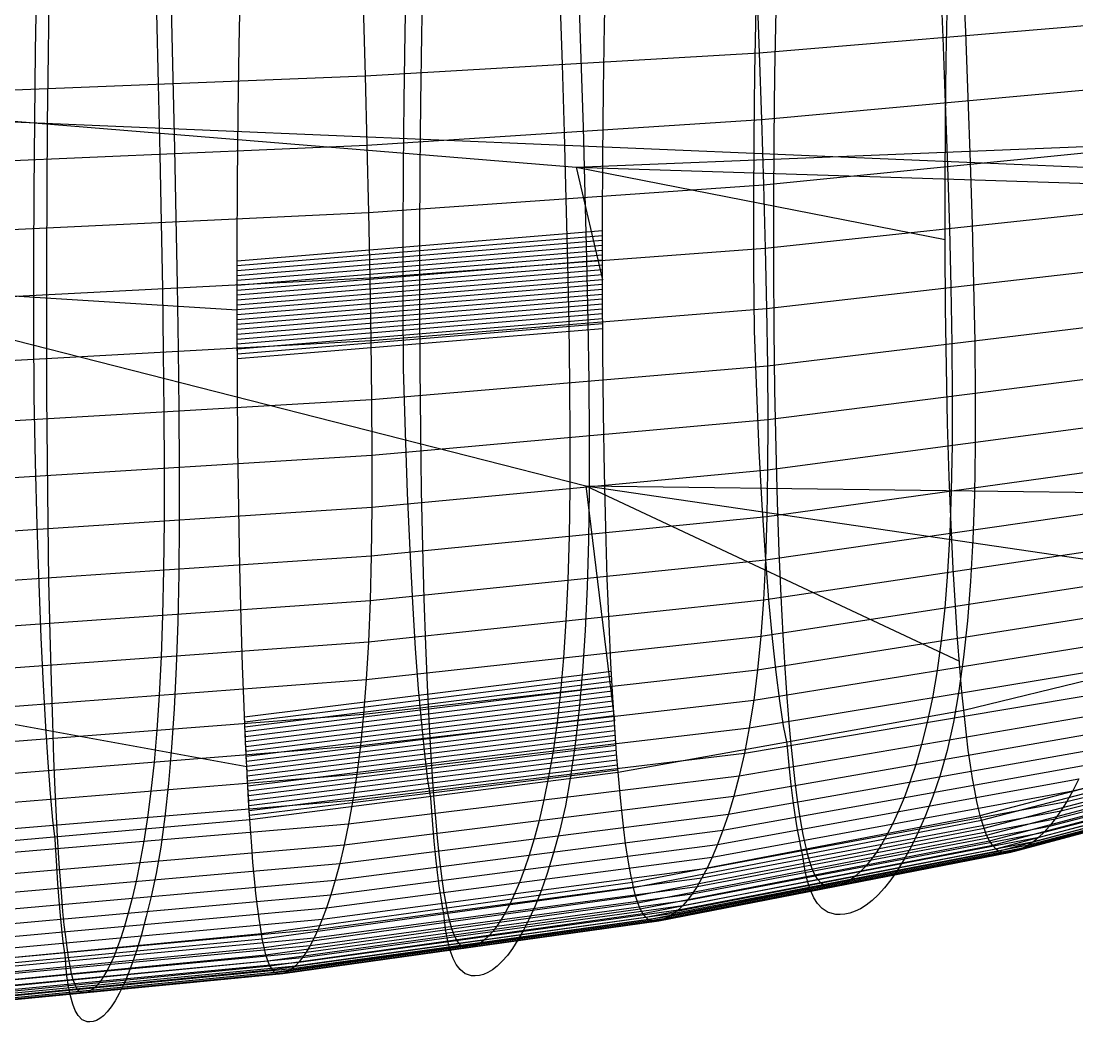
# Model space of a CAD drawing. Extents: x -449 to 449, y -4 to 308.
# Drawn here: x 146.2 to 275.8, y 3.5 to 126.2 of the extents above; entities that cross this region are included whole.
import ezdxf

# ---------------------------------------------------------------- set-up
doc = ezdxf.new("R2010")
doc.units = 0

msp = doc.modelspace()

# ---------------------------------------------------------------- linework, layer by layer
at = {"layer": 'default', "color": 3, "linetype": 'CONTINUOUS'}
for p, q in [((217.817, 125.829, 56.488), (217.999, 133.932, 56.019)), ((172.974, 123.199, 41.614), (173.126, 131.581, 41.104)), ((259.742, 121.641, 74.538), (259.896, 129.377, 74.221)), ((217.678, 117.736, 56.845), (217.817, 125.829, 56.488)), ((172.858, 114.827, 42.005), (172.974, 123.199, 41.614)), ((259.643, 113.903, 74.741), (259.742, 121.641, 74.538)), ((217.588, 109.642, 57.078), (217.678, 117.736, 56.845)), ((172.781, 106.453, 42.264), (172.858, 114.827, 42.005)), ((259.596, 106.183, 74.838), (259.643, 113.903, 74.741)), ((217.542, 101.566, 57.196), (217.588, 109.642, 57.078)), ((172.74, 98.099, 42.401), (172.781, 106.453, 42.264)), ((259.6, 98.542, 74.829), (259.596, 106.183, 74.838)), ((217.54, 93.572, 57.2), (217.542, 101.566, 57.196)), ((259.652, 91.054, 74.722), (259.6, 98.542, 74.829)), ((172.736, 89.828, 42.416), (172.74, 98.099, 42.401)), ((217.581, 85.738, 57.096), (217.54, 93.572, 57.2)), ((259.754, 83.802, 74.513), (259.652, 91.054, 74.722)), ((172.766, 81.724, 42.316), (172.736, 89.828, 42.416)), ((217.664, 78.151, 56.881), (217.581, 85.738, 57.096)), ((259.902, 76.873, 74.209), (259.754, 83.802, 74.513)), ((172.83, 73.875, 42.098), (172.766, 81.724, 42.316)), ((217.788, 70.901, 56.563), (217.664, 78.151, 56.881)), ((260.096, 70.364, 73.811), (259.902, 76.873, 74.209)), ((172.928, 66.374, 41.769), (172.83, 73.875, 42.098)), ((217.951, 64.091, 56.142), (217.788, 70.901, 56.563)), ((260.328, 64.423, 73.336), (260.096, 70.364, 73.811)), ((173.058, 59.328, 41.331), (172.928, 66.374, 41.769)), ((218.147, 57.875, 55.637), (217.951, 64.091, 56.142)), ((260.588, 59.128, 72.802), (260.328, 64.423, 73.336)), ((173.216, 52.896, 40.802), (173.058, 59.328, 41.331)), ((260.858, 54.493, 72.248), (260.588, 59.128, 72.802)), ((218.368, 52.335, 55.067), (218.147, 57.875, 55.637)), ((261.129, 50.466, 71.691), (260.858, 54.493, 72.248)), ((173.394, 47.164, 40.203), (173.216, 52.896, 40.802)), ((218.598, 47.485, 54.473), (218.368, 52.335, 55.067)), ((261.397, 46.975, 71.14), (261.129, 50.466, 71.691)), ((173.579, 42.146, 39.578), (173.394, 47.164, 40.203)), ((218.83, 43.271, 53.875), (218.598, 47.485, 54.473)), ((261.661, 43.929, 70.6), (261.397, 46.975, 71.14)), ((219.059, 39.617, 53.284), (218.83, 43.271, 53.875)), ((261.874, 41.731, 70.163), (261.661, 43.929, 70.6)), ((173.767, 37.786, 38.948), (173.579, 42.146, 39.578)), ((219.285, 36.43, 52.703), (219.059, 39.617, 53.284)), ((173.952, 34.005, 38.325), (173.767, 37.786, 38.948)), ((219.468, 34.129, 52.232), (219.285, 36.43, 52.703)), ((174.135, 30.706, 37.711), (173.952, 34.005, 38.325)), ((174.283, 28.325, 37.213), (174.135, 30.706, 37.711))]:
    msp.add_line(p, q, dxfattribs=at)
at = {"layer": 'default', "color": 4, "linetype": 'CONTINUOUS'}
for p, q in [((193.345, 124.872, 55.183), (193.51, 133.207, 54.69)), ((261.742, 133.119, 12.868), (262.075, 124.928, 12.1)), ((147.992, 122.64, 42.234), (148.123, 131.22, 41.704)), ((214.633, 130.152, -7.258), (214.908, 121.631, -8.07)), ((164.627, 127.991, -23.489), (164.84, 119.218, -24.335)), ((236.263, 119.926, 71.409), (236.407, 127.938, 71.069)), ((193.22, 116.539, 55.561), (193.345, 124.872, 55.183)), ((262.075, 124.928, 12.1), (262.388, 116.862, 11.396)), ((147.893, 114.062, 42.642), (147.992, 122.64, 42.234)), ((214.908, 121.631, -8.07), (215.169, 113.24, -8.814)), ((164.84, 119.218, -24.335), (165.043, 110.578, -25.11)), ((236.165, 111.912, 71.628), (236.263, 119.926, 71.409)), ((262.388, 116.862, 11.396), (262.666, 108.966, 10.771)), ((193.133, 108.202, 55.808), (193.22, 116.539, 55.561)), ((147.821, 105.481, 42.913), (147.893, 114.062, 42.642)), ((215.169, 113.24, -8.814), (215.4, 105.026, -9.473)), ((236.118, 103.92, 71.736), (236.165, 111.912, 71.628)), ((165.043, 110.578, -25.11), (165.224, 102.122, -25.796)), ((262.666, 108.966, 10.771), (262.903, 101.303, 10.244)), ((193.089, 99.889, 55.936), (193.133, 108.202, 55.808)), ((147.784, 96.924, 43.057), (147.821, 105.481, 42.913)), ((215.4, 105.026, -9.473), (215.596, 97.055, -10.028)), ((236.118, 96.009, 71.732), (236.118, 103.92, 71.736)), ((165.224, 102.122, -25.796), (165.377, 93.916, -26.372)), ((262.903, 101.303, 10.244), (263.087, 93.951, 9.832)), ((193.085, 91.66, 55.944), (193.089, 99.889, 55.936)), ((147.778, 88.453, 43.076), (147.784, 96.924, 43.057)), ((215.596, 97.055, -10.028), (215.749, 89.408, -10.459)), ((236.205, 88.256, 71.539), (236.118, 96.009, 71.732)), ((165.377, 93.916, -26.372), (165.495, 86.043, -26.818)), ((263.087, 93.951, 9.832), (263.224, 86.95, 9.549)), ((193.154, 83.595, 55.748), (193.085, 91.66, 55.944)), ((215.749, 89.408, -10.459), (215.864, 82.126, -10.754)), ((147.825, 80.149, 42.898), (147.778, 88.453, 43.076)), ((236.473, 80.753, 70.917), (236.205, 88.256, 71.539)), ((263.224, 86.95, 9.549), (263.292, 80.319, 9.42)), ((165.495, 86.043, -26.818), (165.586, 78.548, -27.12)), ((193.375, 75.79, 55.091), (193.154, 83.595, 55.748)), ((215.864, 82.126, -10.754), (215.92, 75.229, -10.883)), ((236.791, 73.589, 70.186), (236.473, 80.753, 70.917)), ((263.292, 80.319, 9.42), (263.285, 74.058, 9.467)), ((147.995, 72.113, 42.218), (147.825, 80.149, 42.898)), ((165.586, 78.548, -27.12), (165.631, 71.449, -27.25)), ((193.639, 68.336, 54.317), (193.375, 75.79, 55.091)), ((215.92, 75.229, -10.883), (215.914, 68.719, -10.824)), ((263.285, 74.058, 9.467), (263.186, 68.171, 9.71)), ((237.154, 66.861, 69.348), (236.791, 73.589, 70.186)), ((148.198, 64.439, 41.412), (147.995, 72.113, 42.218)), ((165.631, 71.449, -27.25), (165.628, 64.749, -27.181)), ((215.914, 68.719, -10.824), (215.828, 62.599, -10.555)), ((193.94, 61.337, 53.428), (193.639, 68.336, 54.317)), ((263.186, 68.171, 9.71), (263, 62.656, 10.159)), ((237.556, 60.726, 68.417), (237.154, 66.861, 69.348)), ((148.431, 57.232, 40.486), (148.198, 64.439, 41.412)), ((165.628, 64.749, -27.181), (165.561, 58.451, -26.89)), ((215.828, 62.599, -10.555), (215.672, 56.866, -10.065)), ((263, 62.656, 10.159), (262.713, 57.499, 10.826)), ((194.274, 54.953, 52.437), (193.94, 61.337, 53.428)), ((237.984, 55.274, 67.413), (237.556, 60.726, 68.417)), ((165.561, 58.451, -26.89), (165.44, 52.553, -26.367)), ((148.689, 50.659, 39.452), (148.431, 57.232, 40.486)), ((262.713, 57.499, 10.826), (262.334, 52.7, 11.708)), ((215.672, 56.866, -10.065), (215.428, 51.507, -9.341)), ((194.63, 49.28, 51.368), (194.274, 54.953, 52.437)), ((238.424, 50.521, 66.393), (237.984, 55.274, 67.413)), ((165.44, 52.553, -26.367), (165.248, 47.041, -25.599)), ((262.334, 52.7, 11.708), (261.857, 48.231, 12.812)), ((148.962, 44.818, 38.335), (148.689, 50.659, 39.452)), ((215.428, 51.507, -9.341), (215.107, 46.521, -8.387)), ((238.871, 46.412, 65.358), (238.424, 50.521, 66.393)), ((194.996, 44.334, 50.28), (194.63, 49.28, 51.368)), ((261.857, 48.231, 12.812), (261.279, 44.085, 14.137)), ((165.248, 47.041, -25.599), (164.997, 41.914, -24.587)), ((215.107, 46.521, -8.387), (214.705, 41.879, -7.196)), ((239.317, 42.871, 64.326), (238.871, 46.412, 65.358)), ((149.245, 39.725, 37.197), (148.962, 44.818, 38.335)), ((195.368, 40.058, 49.176), (194.996, 44.334, 50.28)), ((261.279, 44.085, 14.137), (260.606, 40.263, 15.669)), ((239.781, 39.819, 63.253), (239.317, 42.871, 64.326)), ((164.997, 41.914, -24.587), (164.681, 37.141, -23.327)), ((214.705, 41.879, -7.196), (214.217, 37.574, -5.768)), ((260.606, 40.263, 15.669), (259.853, 36.787, 17.369)), ((149.534, 35.321, 36.041), (149.245, 39.725, 37.197)), ((195.741, 36.373, 48.075), (195.368, 40.058, 49.176)), ((240.195, 37.647, 62.3), (239.781, 39.819, 63.253)), ((214.217, 37.574, -5.768), (213.648, 33.606, -4.117)), ((240.487, 34.529, 61.633), (240.195, 37.647, 62.3)), ((164.681, 37.141, -23.327), (164.298, 32.717, -21.817)), ((196.129, 33.196, 46.929), (195.741, 36.373, 48.075)), ((259.853, 36.787, 17.369), (258.991, 33.765, 19.317)), ((149.823, 31.525, 34.888), (149.534, 35.321, 36.041)), ((240.703, 32.56, 61.134), (240.487, 34.529, 61.633)), ((258.991, 33.765, 19.317), (258.089, 31.126, 21.359)), ((164.298, 32.717, -21.817), (163.851, 28.64, -20.073)), ((196.475, 30.934, 45.911), (196.129, 33.196, 46.929)), ((213.648, 33.606, -4.117), (213.011, 29.999, -2.287)), ((240.945, 30.624, 60.582), (240.703, 32.56, 61.134)), ((150.123, 28.252, 33.687), (149.823, 31.525, 34.888)), ((258.089, 31.126, 21.359), (257.196, 28.796, 23.391)), ((196.723, 27.693, 45.187), (196.475, 30.934, 45.911)), ((213.011, 29.999, -2.287), (212.282, 26.862, -0.194)), ((241.193, 28.884, 60.013), (240.945, 30.624, 60.582)), ((163.851, 28.64, -20.073), (163.347, 24.933, -18.141)), ((241.449, 27.307, 59.425), (241.193, 28.884, 60.013)), ((257.196, 28.796, 23.391), (256.306, 26.748, 25.413)), ((150.392, 25.922, 32.621), (150.123, 28.252, 33.687)), ((196.904, 25.644, 44.653), (196.723, 27.693, 45.187)), ((241.714, 25.877, 58.815), (241.449, 27.307, 59.425)), ((150.587, 22.586, 31.854), (150.392, 25.922, 32.621)), ((212.282, 26.862, -0.194), (211.52, 24.124, 2)), ((256.306, 26.748, 25.413), (255.428, 24.973, 27.415)), ((163.347, 24.933, -18.141), (162.774, 21.709, -15.933)), ((197.106, 23.63, 44.063), (196.904, 25.644, 44.653)), ((241.984, 24.586, 58.191), (241.714, 25.877, 58.815)), ((255.428, 24.973, 27.415), (254.571, 23.435, 29.367)), ((197.314, 21.82, 43.454), (197.106, 23.63, 44.063)), ((211.52, 24.124, 2), (210.767, 21.706, 4.183)), ((242.111, 24.04, 57.894), (241.984, 24.586, 58.191)), ((242.202, 23.251, 57.696), (242.111, 24.04, 57.894)), ((254.571, 23.435, 29.367), (253.746, 22.086, 31.256)), ((150.728, 20.476, 31.293), (150.587, 22.586, 31.854)), ((242.409, 21.967, 57.236), (242.202, 23.251, 57.696)), ((253.746, 22.086, 31.256), (252.936, 20.935, 33.107)), ((162.774, 21.709, -15.933), (162.174, 18.895, -13.621)), ((197.529, 20.179, 42.825), (197.314, 21.82, 43.454)), ((210.767, 21.706, 4.183), (210.017, 19.581, 6.355)), ((242.694, 20.76, 56.596), (242.409, 21.967, 57.236)), ((243.056, 19.668, 55.769), (242.694, 20.76, 56.596)), ((252.936, 20.935, 33.107), (252.156, 19.936, 34.893)), ((150.887, 18.403, 30.673), (150.728, 20.476, 31.293)), ((197.752, 18.692, 42.171), (197.529, 20.179, 42.825)), ((210.017, 19.581, 6.355), (209.278, 17.739, 8.504)), ((243.491, 18.725, 54.779), (243.056, 19.668, 55.769)), ((252.156, 19.936, 34.893), (251.39, 19.1, 36.646)), ((151.049, 16.539, 30.032), (150.887, 18.403, 30.673)), ((162.174, 18.895, -13.621), (161.582, 16.41, -11.321)), ((197.977, 17.348, 41.503), (197.752, 18.692, 42.171)), ((243.938, 17.997, 53.721), (243.491, 18.725, 54.779)), ((250.645, 18.403, 38.354), (249.924, 17.824, 40.004)), ((251.39, 19.1, 36.646), (250.645, 18.403, 38.354)), ((198.083, 16.78, 41.185), (197.977, 17.348, 41.503)), ((209.278, 17.739, 8.504), (208.555, 16.144, 10.599)), ((244.49, 17.417, 52.533), (243.938, 17.997, 53.721)), ((245.247, 16.917, 50.697), (244.49, 17.417, 52.533)), ((245.45, 16.872, 50.236), (245.247, 16.917, 50.697)), ((246.169, 16.685, 48.63), (245.45, 16.872, 50.236)), ((247.91, 16.851, 44.611), (247.304, 16.713, 46.005)), ((248.554, 17.06, 43.144), (247.91, 16.851, 44.611)), ((249.225, 17.383, 41.605), (248.554, 17.06, 43.144)), ((249.924, 17.824, 40.004), (249.225, 17.383, 41.605)), ((151.217, 14.85, 29.371), (151.049, 16.539, 30.032)), ((161.582, 16.41, -11.321), (160.993, 14.226, -9.032)), ((198.168, 15.976, 40.951), (198.083, 16.78, 41.185)), ((198.343, 14.641, 40.46), (198.168, 15.976, 40.951)), ((208.555, 16.144, 10.599), (207.862, 14.744, 12.627)), ((246.702, 16.683, 47.366), (246.169, 16.685, 48.63)), ((247.304, 16.713, 46.005), (246.702, 16.683, 47.366)), ((151.391, 13.318, 28.684), (151.217, 14.85, 29.371)), ((198.581, 13.387, 39.778), (198.343, 14.641, 40.46)), ((207.862, 14.744, 12.627), (207.179, 13.551, 14.613)), ((151.566, 11.935, 27.981), (151.391, 13.318, 28.684)), ((160.993, 14.226, -9.032), (160.413, 12.333, -6.768)), ((198.884, 12.254, 38.896), (198.581, 13.387, 39.778)), ((207.179, 13.551, 14.613), (206.524, 12.516, 16.529)), ((151.648, 11.351, 27.646), (151.566, 11.935, 27.981)), ((160.413, 12.333, -6.768), (159.846, 10.693, -4.56)), ((199.249, 11.275, 37.839), (198.884, 12.254, 38.896)), ((206.524, 12.516, 16.529), (205.879, 11.649, 18.41)), ((151.709, 10.504, 27.429), (151.648, 11.351, 27.646)), ((151.848, 9.131, 26.908), (151.709, 10.504, 27.429)), ((159.846, 10.693, -4.56), (159.303, 9.254, -2.424)), ((199.62, 10.518, 36.708), (199.249, 11.275, 37.839)), ((200.09, 9.916, 35.438), (199.62, 10.518, 36.708)), ((205.253, 10.926, 20.241), (204.647, 10.327, 22.012)), ((205.879, 11.649, 18.41), (205.253, 10.926, 20.241)), ((152.038, 7.842, 26.184), (151.848, 9.131, 26.908)), ((159.303, 9.254, -2.424), (158.768, 8.027, -0.332)), ((200.715, 9.395, 33.474), (200.09, 9.916, 35.438)), ((200.886, 9.348, 32.984), (200.715, 9.395, 33.474)), ((201.494, 9.152, 31.26), (200.886, 9.348, 32.984)), ((201.937, 9.15, 29.908), (201.494, 9.152, 31.26)), ((202.445, 9.18, 28.447), (201.937, 9.15, 29.908)), ((202.953, 9.321, 26.953), (202.445, 9.18, 28.447)), ((203.495, 9.537, 25.379), (202.953, 9.321, 26.953)), ((204.059, 9.871, 23.729), (203.495, 9.537, 25.379)), ((204.647, 10.327, 22.012), (204.059, 9.871, 23.729)), ((152.276, 6.678, 25.25), (152.038, 7.842, 26.184)), ((158.768, 8.027, -0.332), (158.255, 6.963, 1.687)), ((152.563, 5.673, 24.134), (152.276, 6.678, 25.25)), ((158.255, 6.963, 1.687), (157.75, 6.072, 3.668)), ((152.85, 4.897, 22.943), (152.563, 5.673, 24.134)), ((157.26, 5.328, 5.597), (156.783, 4.727, 7.468)), ((157.75, 6.072, 3.668), (157.26, 5.328, 5.597)), ((153.227, 4.279, 21.602), (152.85, 4.897, 22.943)), ((153.705, 3.746, 19.535), (153.227, 4.279, 21.602)), ((155.884, 3.899, 11.008), (155.458, 3.675, 12.666)), ((156.325, 4.243, 9.27), (155.884, 3.899, 11.008)), ((156.783, 4.727, 7.468), (156.325, 4.243, 9.27)), ((153.839, 3.698, 19.02), (153.705, 3.746, 19.535)), ((154.319, 3.499, 17.202), (153.839, 3.698, 19.02)), ((154.661, 3.497, 15.779), (154.319, 3.499, 17.202)), ((155.061, 3.543, 14.241), (154.661, 3.497, 15.779)), ((155.458, 3.675, 12.666), (155.061, 3.543, 14.241))]:
    msp.add_line(p, q, dxfattribs=at)
at = {"layer": 'default', "color": 7, "linetype": 'CONTINUOUS'}
for p, q in [((195.395, 124.514, 49.051), (195.562, 132.757, 48.562)), ((258.978, 132.395, 19.161), (259.309, 124.251, 18.402)), ((149.573, 122.267, 35.826), (149.706, 130.753, 35.299)), ((212.325, 129.417, -0.562), (212.599, 120.945, -1.365)), ((162.832, 127.251, -16.497), (163.044, 118.527, -17.333)), ((238.71, 119.688, 65.691), (238.856, 127.603, 65.355)), ((195.268, 116.281, 49.425), (195.395, 124.514, 49.051)), ((259.309, 124.251, 18.402), (259.614, 116.237, 17.704)), ((149.471, 113.792, 36.229), (149.573, 122.267, 35.826)), ((212.599, 120.945, -1.365), (212.851, 112.607, -2.102)), ((238.615, 111.772, 65.91), (238.71, 119.688, 65.691)), ((163.044, 118.527, -17.333), (163.239, 109.942, -18.101)), ((195.184, 108.047, 49.671), (195.268, 116.281, 49.425)), ((259.614, 116.237, 17.704), (259.883, 108.409, 17.085)), ((149.403, 105.315, 36.499), (149.471, 113.792, 36.229)), ((212.851, 112.607, -2.102), (213.074, 104.463, -2.755)), ((238.569, 103.875, 66.017), (238.615, 111.772, 65.91)), ((163.239, 109.942, -18.101), (163.411, 101.557, -18.779)), ((195.141, 99.832, 49.798), (195.184, 108.047, 49.671)), ((259.883, 108.409, 17.085), (260.111, 100.832, 16.564)), ((149.366, 96.858, 36.643), (149.403, 105.315, 36.499)), ((213.074, 104.463, -2.755), (213.261, 96.58, -3.303)), ((238.57, 96.057, 66.015), (238.569, 103.875, 66.017)), ((163.411, 101.557, -18.779), (163.555, 93.441, -19.348)), ((195.138, 91.7, 49.808), (195.141, 99.832, 49.798)), ((260.111, 100.832, 16.564), (260.288, 93.584, 16.158)), ((149.362, 88.485, 36.662), (149.366, 96.858, 36.643)), ((213.261, 96.58, -3.303), (213.407, 89.04, -3.728)), ((238.616, 88.396, 65.909), (238.57, 96.057, 66.015)), ((163.555, 93.441, -19.348), (163.667, 85.677, -19.787)), ((260.288, 93.584, 16.158), (260.411, 86.717, 15.877)), ((195.173, 83.731, 49.706), (195.138, 91.7, 49.808)), ((149.387, 80.281, 36.565), (149.362, 88.485, 36.662)), ((213.407, 89.04, -3.728), (213.506, 81.897, -4.019)), ((238.709, 80.977, 65.697), (238.616, 88.396, 65.909)), ((163.667, 85.677, -19.787), (163.743, 78.323, -20.086)), ((260.411, 86.717, 15.877), (260.467, 80.265, 15.748)), ((195.247, 76.013, 49.49), (195.173, 83.731, 49.706)), ((213.506, 81.897, -4.019), (213.55, 75.185, -4.148)), ((238.845, 73.887, 65.386), (238.709, 80.977, 65.697)), ((149.442, 72.335, 36.346), (149.387, 80.281, 36.565)), ((260.467, 80.265, 15.748), (260.45, 74.232, 15.788)), ((163.743, 78.323, -20.086), (163.775, 71.412, -20.214)), ((195.358, 68.638, 49.166), (195.247, 76.013, 49.49)), ((213.55, 75.185, -4.148), (213.533, 68.909, -4.096)), ((239.023, 67.228, 64.977), (238.845, 73.887, 65.386)), ((260.45, 74.232, 15.788), (260.351, 68.622, 16.016)), ((149.527, 64.742, 36.013), (149.442, 72.335, 36.346)), ((163.775, 71.412, -20.214), (163.76, 64.952, -20.152)), ((213.533, 68.909, -4.096), (213.446, 63.074, -3.842)), ((195.505, 61.71, 48.737), (195.358, 68.638, 49.166)), ((260.351, 68.622, 16.016), (260.169, 63.433, 16.433)), ((239.237, 61.149, 64.486), (239.023, 67.228, 64.977)), ((163.76, 64.952, -20.152), (163.69, 58.945, -19.877)), ((149.639, 57.608, 35.569), (149.527, 64.742, 36.013)), ((213.446, 63.074, -3.842), (213.291, 57.677, -3.387)), ((260.169, 63.433, 16.433), (259.902, 58.65, 17.048)), ((195.681, 55.386, 48.219), (195.505, 61.71, 48.737)), ((239.478, 55.732, 63.934), (239.237, 61.149, 64.486)), ((163.69, 58.945, -19.877), (163.567, 53.389, -19.39)), ((259.902, 58.65, 17.048), (259.553, 54.265, 17.85)), ((149.776, 51.097, 35.031), (149.639, 57.608, 35.569)), ((213.291, 57.677, -3.387), (213.063, 52.703, -2.719)), ((239.728, 50.989, 63.361), (239.478, 55.732, 63.934)), ((195.881, 49.75, 47.635), (195.681, 55.386, 48.219)), ((163.567, 53.389, -19.39), (163.387, 48.269, -18.68)), ((259.553, 54.265, 17.85), (259.123, 50.254, 18.835)), ((213.063, 52.703, -2.719), (212.768, 48.144, -1.852)), ((149.93, 45.294, 34.421), (149.776, 51.097, 35.031)), ((239.98, 46.869, 62.783), (239.728, 50.989, 63.361)), ((196.089, 44.816, 47.026), (195.881, 49.75, 47.635)), ((259.123, 50.254, 18.835), (258.616, 46.596, 20.001)), ((163.387, 48.269, -18.68), (163.154, 43.576, -17.76)), ((212.768, 48.144, -1.852), (212.404, 43.973, -0.787)), ((240.228, 43.296, 62.212), (239.98, 46.869, 62.783)), ((258.616, 46.596, 20.001), (258.035, 43.263, 21.334)), ((150.092, 40.213, 33.785), (149.93, 45.294, 34.421)), ((196.298, 40.529, 46.412), (196.089, 44.816, 47.026)), ((163.154, 43.576, -17.76), (162.868, 39.283, -16.632)), ((212.404, 43.973, -0.787), (211.976, 40.169, 0.47)), ((240.473, 40.179, 61.651), (240.228, 43.296, 62.212)), ((258.035, 43.263, 21.334), (257.393, 40.243, 22.809)), ((150.255, 35.799, 33.143), (150.092, 40.213, 33.785)), ((196.506, 36.811, 45.805), (196.298, 40.529, 46.412)), ((211.976, 40.169, 0.47), (211.485, 36.705, 1.907)), ((240.671, 37.93, 61.198), (240.473, 40.179, 61.651)), ((257.393, 40.243, 22.809), (256.709, 37.524, 24.38)), ((162.868, 39.283, -16.632), (162.532, 35.369, -15.303)), ((240.975, 34.85, 60.5), (240.671, 37.93, 61.198)), ((196.71, 33.568, 45.207), (196.506, 36.811, 45.805)), ((211.485, 36.705, 1.907), (210.943, 33.566, 3.495)), ((256.709, 37.524, 24.38), (255.998, 35.085, 26.011)), ((150.416, 31.971, 32.507), (150.255, 35.799, 33.143)), ((162.532, 35.369, -15.303), (162.146, 31.804, -13.783)), ((255.998, 35.085, 26.011), (255.279, 32.913, 27.662)), ((241.191, 32.927, 60.004), (240.975, 34.85, 60.5)), ((196.875, 31.227, 44.723), (196.71, 33.568, 45.207)), ((210.943, 33.566, 3.495), (210.366, 30.741, 5.186)), ((241.43, 31.039, 59.456), (241.191, 32.927, 60.004)), ((255.279, 32.913, 27.662), (254.557, 30.981, 29.321)), ((150.575, 28.631, 31.88), (150.416, 31.971, 32.507)), ((162.146, 31.804, -13.783), (161.721, 28.575, -12.104)), ((197.129, 28.022, 43.979), (196.875, 31.227, 44.723)), ((210.366, 30.741, 5.186), (209.768, 28.206, 6.941)), ((241.674, 29.353, 58.896), (241.43, 31.039, 59.456)), ((254.557, 30.981, 29.321), (253.841, 29.27, 30.964)), ((150.703, 26.221, 31.373), (150.575, 28.631, 31.88)), ((161.721, 28.575, -12.104), (161.268, 25.668, -10.318)), ((241.923, 27.836, 58.323), (241.674, 29.353, 58.896)), ((253.841, 29.27, 30.964), (253.136, 27.761, 32.583)), ((197.31, 26.022, 43.449), (197.129, 28.022, 43.979)), ((209.768, 28.206, 6.941), (209.162, 25.95, 8.718)), ((242.181, 26.468, 57.732), (241.923, 27.836, 58.323)), ((253.136, 27.761, 32.583), (252.448, 26.431, 34.162)), ((150.901, 22.921, 30.592), (150.703, 26.221, 31.373)), ((197.51, 24.056, 42.863), (197.31, 26.022, 43.449)), ((209.162, 25.95, 8.718), (208.553, 23.943, 10.502)), ((242.445, 25.228, 57.125), (242.181, 26.468, 57.732)), ((252.448, 26.431, 34.162), (251.776, 25.267, 35.705)), ((161.268, 25.668, -10.318), (160.799, 23.062, -8.464)), ((242.566, 24.724, 56.848), (242.445, 25.228, 57.125)), ((242.714, 24.104, 56.507), (242.566, 24.724, 56.848)), ((251.776, 25.267, 35.705), (251.123, 24.251, 37.205)), ((197.714, 22.301, 42.265), (197.51, 24.056, 42.863)), ((208.553, 23.943, 10.502), (207.95, 22.166, 12.27)), ((242.99, 23.11, 55.874), (242.714, 24.104, 56.507)), ((250.484, 23.368, 38.672), (249.861, 22.608, 40.102)), ((251.123, 24.251, 37.205), (250.484, 23.368, 38.672)), ((151.042, 20.86, 30.035), (150.901, 22.921, 30.592)), ((160.799, 23.062, -8.464), (160.323, 20.741, -6.588)), ((197.924, 20.722, 41.651), (197.714, 22.301, 42.265)), ((207.95, 22.166, 12.27), (207.356, 20.599, 14.01)), ((243.284, 22.256, 55.2), (242.99, 23.11, 55.874)), ((243.609, 21.542, 54.454), (243.284, 22.256, 55.2)), ((249.861, 22.608, 40.102), (249.255, 21.966, 41.491)), ((151.198, 18.836, 29.42), (151.042, 20.86, 30.035)), ((160.323, 20.741, -6.588), (159.846, 18.677, -4.705)), ((243.959, 20.97, 53.651), (243.609, 21.542, 54.454)), ((244.346, 20.537, 52.761), (243.959, 20.97, 53.651)), ((248.108, 21.009, 44.126), (247.562, 20.677, 45.38)), ((248.67, 21.434, 42.836), (248.108, 21.009, 44.126)), ((249.255, 21.966, 41.491), (248.67, 21.434, 42.836)), ((198.14, 19.299, 41.018), (197.924, 20.722, 41.651)), ((207.356, 20.599, 14.01), (206.777, 19.219, 15.707)), ((244.661, 20.248, 52.04), (244.346, 20.537, 52.761)), ((245.373, 20.065, 50.405), (244.661, 20.248, 52.04)), ((245.423, 20.055, 50.289), (245.373, 20.065, 50.405)), ((246.062, 20.097, 48.823), (245.423, 20.055, 50.289)), ((246.511, 20.231, 47.793), (246.062, 20.097, 48.823)), ((247.041, 20.42, 46.575), (246.511, 20.231, 47.793)), ((247.562, 20.677, 45.38), (247.041, 20.42, 46.575)), ((151.358, 17.028, 28.791), (151.198, 18.836, 29.42)), ((159.846, 18.677, -4.705), (159.373, 16.85, -2.838)), ((198.361, 18.007, 40.369), (198.14, 19.299, 41.018)), ((206.777, 19.219, 15.707), (206.211, 18.01, 17.366)), ((151.521, 15.402, 28.146), (151.358, 17.028, 28.791)), ((159.373, 16.85, -2.838), (158.908, 15.239, -1.002)), ((198.462, 17.483, 40.072), (198.361, 18.007, 40.369)), ((198.587, 16.837, 39.707), (198.462, 17.483, 40.072)), ((205.661, 16.956, 18.978), (205.122, 16.04, 20.555)), ((206.211, 18.01, 17.366), (205.661, 16.956, 18.978)), ((198.819, 15.802, 39.029), (198.587, 16.837, 39.707)), ((199.065, 14.913, 38.306), (198.819, 15.802, 39.029)), ((205.122, 16.04, 20.555), (204.598, 15.252, 22.092)), ((151.69, 13.935, 27.481), (151.521, 15.402, 28.146)), ((158.908, 15.239, -1.002), (158.454, 13.82, 0.79)), ((199.338, 14.168, 37.506), (199.065, 14.913, 38.306)), ((204.089, 14.587, 23.585), (203.596, 14.036, 25.03)), ((204.598, 15.252, 22.092), (204.089, 14.587, 23.585)), ((151.863, 12.605, 26.797), (151.69, 13.935, 27.481)), ((158.454, 13.82, 0.79), (158.01, 12.578, 2.541)), ((199.632, 13.572, 36.644), (199.338, 14.168, 37.506)), ((199.958, 13.12, 35.69), (199.632, 13.572, 36.644)), ((200.222, 12.818, 34.915), (199.958, 13.12, 35.69)), ((202.225, 12.988, 29.046), (201.778, 12.793, 30.355)), ((202.663, 13.252, 27.763), (202.225, 12.988, 29.046)), ((203.123, 13.596, 26.416), (202.663, 13.252, 27.763)), ((203.596, 14.036, 25.03), (203.123, 13.596, 26.416)), ((151.942, 12.065, 26.485), (151.863, 12.605, 26.797)), ((152.04, 11.399, 26.101), (151.942, 12.065, 26.485)), ((158.01, 12.578, 2.541), (157.579, 11.495, 4.242)), ((200.821, 12.625, 33.16), (200.222, 12.818, 34.915)), ((200.864, 12.615, 33.036), (200.821, 12.625, 33.16)), ((201.401, 12.655, 31.462), (200.864, 12.615, 33.036)), ((201.778, 12.793, 30.355), (201.401, 12.655, 31.462)), ((152.221, 10.333, 25.386), (152.04, 11.399, 26.101)), ((157.157, 10.554, 5.906), (156.746, 9.745, 7.528)), ((157.579, 11.495, 4.242), (157.157, 10.554, 5.906)), ((152.414, 9.417, 24.625), (152.221, 10.333, 25.386)), ((152.627, 8.649, 23.783), (152.414, 9.417, 24.625)), ((156.746, 9.745, 7.528), (156.347, 9.062, 9.103)), ((152.857, 8.034, 22.875), (152.627, 8.649, 23.783)), ((153.112, 7.567, 21.869), (152.857, 8.034, 22.875)), ((155.591, 8.045, 12.089), (155.231, 7.693, 13.51)), ((155.961, 8.497, 10.627), (155.591, 8.045, 12.089)), ((156.347, 9.062, 9.103), (155.961, 8.497, 10.627)), ((153.319, 7.256, 21.053), (153.112, 7.567, 21.869)), ((153.788, 7.054, 19.202), (153.319, 7.256, 21.053)), ((153.821, 7.044, 19.071), (153.788, 7.054, 19.202)), ((154.242, 7.083, 17.411), (153.821, 7.044, 19.071)), ((154.538, 7.224, 16.244), (154.242, 7.083, 17.411)), ((154.888, 7.423, 14.863), (154.538, 7.224, 16.244)), ((155.231, 7.693, 13.51), (154.888, 7.423, 14.863))]:
    msp.add_line(p, q, dxfattribs=at)
at = {"layer": 'default', "color": 5, "linetype": 'CONTINUOUS'}
for p, q in [((236.47, 130.686, 8.409), (236.774, 122.357, 7.625)), ((188.18, 128.149, -9.532), (188.424, 119.532, -10.355)), ((236.774, 122.357, 7.625), (281.845, 126.145, 29.179)), ((188.424, 119.532, -10.355), (236.774, 122.357, 7.625)), ((236.774, 122.357, 7.625), (237.054, 114.162, 6.905)), ((137.664, 117.521, -24.312), (188.424, 119.532, -10.355)), ((188.424, 119.532, -10.355), (188.649, 111.053, -11.109)), ((237.054, 114.162, 6.905), (282.174, 118.313, 28.503)), ((188.649, 111.053, -11.109), (237.054, 114.162, 6.905)), ((237.054, 114.162, 6.905), (237.301, 106.157, 6.267)), ((137.829, 108.832, -25.093), (188.649, 111.053, -11.109)), ((188.649, 111.053, -11.109), (188.847, 102.77, -11.776)), ((237.301, 106.157, 6.267), (282.466, 110.662, 27.903)), ((188.847, 102.77, -11.776), (237.301, 106.157, 6.267)), ((237.301, 106.157, 6.267), (237.509, 98.408, 5.731)), ((137.975, 100.344, -25.782), (188.847, 102.77, -11.776)), ((188.847, 102.77, -11.776), (189.014, 94.753, -12.336)), ((237.509, 98.408, 5.731), (282.712, 103.256, 27.398)), ((189.014, 94.753, -12.336), (237.509, 98.408, 5.731)), ((237.509, 98.408, 5.731), (237.671, 90.996, 5.314)), ((237.671, 90.996, 5.314), (282.905, 96.171, 27.002)), ((138.097, 92.128, -26.359), (189.014, 94.753, -12.336)), ((189.014, 94.753, -12.336), (189.142, 87.084, -12.769)), ((189.142, 87.084, -12.769), (237.671, 90.996, 5.314)), ((237.671, 90.996, 5.314), (237.782, 83.974, 5.027)), ((237.782, 83.974, 5.027), (283.039, 89.46, 26.727)), ((138.191, 84.27, -26.804), (189.142, 87.084, -12.769)), ((189.142, 87.084, -12.769), (189.23, 79.82, -13.066)), ((189.23, 79.82, -13.066), (237.782, 83.974, 5.027)), ((237.782, 83.974, 5.027), (237.832, 77.376, 4.897)), ((237.832, 77.376, 4.897), (283.102, 83.153, 26.598)), ((138.255, 76.826, -27.106), (189.23, 79.82, -13.066)), ((189.23, 79.82, -13.066), (189.269, 72.993, -13.194)), ((189.269, 72.993, -13.194), (237.832, 77.376, 4.897)), ((237.832, 77.376, 4.897), (237.814, 71.207, 4.944)), ((237.814, 71.207, 4.944), (283.086, 77.256, 26.632)), ((138.282, 69.831, -27.234), (189.269, 72.993, -13.194)), ((189.269, 72.993, -13.194), (189.251, 66.611, -13.136)), ((237.72, 65.471, 5.186), (282.981, 71.773, 26.846)), ((189.251, 66.611, -13.136), (237.814, 71.207, 4.944)), ((237.814, 71.207, 4.944), (237.72, 65.471, 5.186)), ((138.268, 63.292, -27.167), (189.251, 66.611, -13.136)), ((189.251, 66.611, -13.136), (189.172, 60.677, -12.871)), ((237.55, 60.165, 5.624), (282.788, 66.7, 27.242)), ((189.172, 60.677, -12.871), (237.72, 65.471, 5.186)), ((237.72, 65.471, 5.186), (237.55, 60.165, 5.624)), ((237.301, 55.275, 6.268), (282.503, 62.025, 27.828)), ((138.208, 57.212, -26.883), (189.172, 60.677, -12.871)), ((189.172, 60.677, -12.871), (189.032, 55.189, -12.398)), ((189.032, 55.189, -12.398), (237.55, 60.165, 5.624)), ((237.55, 60.165, 5.624), (237.301, 55.275, 6.268)), ((236.976, 50.792, 7.105), (282.13, 57.738, 28.594)), ((138.102, 51.588, -26.382), (189.032, 55.189, -12.398)), ((188.826, 50.131, -11.706), (237.301, 55.275, 6.268)), ((189.032, 55.189, -12.398), (188.826, 50.131, -11.706)), ((237.301, 55.275, 6.268), (236.976, 50.792, 7.105)), ((236.576, 46.691, 8.135), (281.67, 53.816, 29.536)), ((188.56, 45.495, -10.809), (236.976, 50.792, 7.105)), ((236.976, 50.792, 7.105), (236.576, 46.691, 8.135)), ((137.948, 46.407, -25.654), (188.826, 50.131, -11.706)), ((188.826, 50.131, -11.706), (188.56, 45.495, -10.809)), ((236.105, 42.952, 9.35), (281.127, 50.24, 30.651)), ((188.232, 41.254, -9.709), (236.576, 46.691, 8.135)), ((235.565, 39.545, 10.741), (280.505, 46.981, 31.928)), ((236.576, 46.691, 8.135), (236.105, 42.952, 9.35)), ((137.749, 41.657, -24.711), (188.56, 45.495, -10.809)), ((188.56, 45.495, -10.809), (188.232, 41.254, -9.709)), ((187.847, 37.387, -8.411), (236.105, 42.952, 9.35)), ((234.969, 36.459, 12.278), (279.817, 44.028, 33.34)), ((236.105, 42.952, 9.35), (235.565, 39.545, 10.741)), ((275.253, 31.818, 42.706), (315.332, 41.88, 65.604)), ((137.504, 37.312, -23.556), (188.232, 41.254, -9.709)), ((188.232, 41.254, -9.709), (187.847, 37.387, -8.411)), ((234.334, 33.68, 13.915), (279.084, 41.369, 34.845)), ((274.516, 30.516, 44.219), (314.515, 40.647, 66.965)), ((187.405, 33.865, -6.927), (235.565, 39.545, 10.741)), ((233.675, 31.187, 15.614), (278.322, 38.983, 36.407)), ((235.565, 39.545, 10.741), (234.969, 36.459, 12.278)), ((273.795, 29.377, 45.699), (313.717, 39.568, 68.295)), ((264.072, 28.221, 65.653), (302.935, 38.426, 86.262)), ((272.409, 27.518, 48.543), (312.182, 37.806, 70.853)), ((273.094, 28.383, 47.136), (312.941, 38.626, 69.587)), ((137.216, 33.352, -22.194), (187.847, 37.387, -8.411)), ((186.918, 30.674, -5.288), (234.969, 36.459, 12.278)), ((187.847, 37.387, -8.411), (187.405, 33.865, -6.927)), ((233.007, 28.968, 17.334), (277.551, 36.859, 37.989)), ((234.969, 36.459, 12.278), (234.334, 33.68, 13.915)), ((264.368, 27.25, 65.044), (303.265, 37.511, 85.712)), ((264.683, 26.416, 64.397), (303.616, 36.725, 85.127)), ((271.091, 26.146, 51.247), (310.722, 36.503, 73.285)), ((271.741, 26.774, 49.914), (311.442, 37.1, 72.086)), ((265.032, 25.718, 63.681), (304.003, 36.068, 84.481)), ((265.408, 25.16, 62.91), (304.421, 35.543, 83.786)), ((265.824, 24.737, 62.056), (304.883, 35.146, 83.016)), ((268.716, 24.629, 56.122), (308.09, 35.059, 77.672)), ((269.274, 24.881, 54.976), (308.709, 35.3, 76.64)), ((269.86, 25.207, 53.773), (309.358, 35.611, 75.558)), ((270.463, 25.624, 52.536), (310.026, 36.008, 74.445)), ((136.887, 29.744, -20.639), (187.405, 33.865, -6.927)), ((187.405, 33.865, -6.927), (186.918, 30.674, -5.288)), ((232.337, 26.993, 19.062), (276.777, 34.968, 39.579)), ((266.161, 24.456, 61.364), (305.257, 34.882, 82.392)), ((266.926, 24.278, 59.796), (306.105, 34.718, 80.98)), ((266.98, 24.269, 59.685), (306.165, 34.71, 80.88)), ((267.665, 24.311, 58.278), (306.925, 34.753, 79.613)), ((268.146, 24.443, 57.29), (307.458, 34.881, 78.724)), ((186.399, 27.802, -3.542), (234.334, 33.68, 13.915)), ((231.673, 25.245, 20.774), (276.009, 33.294, 41.154)), ((234.334, 33.68, 13.915), (233.675, 31.187, 15.614)), ((276.009, 33.294, 41.154), (275.253, 31.818, 42.706)), ((185.861, 25.225, -1.732), (233.675, 31.187, 15.614)), ((231.019, 23.704, 22.46), (275.253, 31.818, 42.706)), ((233.675, 31.187, 15.614), (233.007, 28.968, 17.334)), ((275.253, 31.818, 42.706), (274.516, 30.516, 44.219)), ((136.524, 26.477, -18.921), (186.918, 30.674, -5.288)), ((186.918, 30.674, -5.288), (186.399, 27.802, -3.542)), ((230.381, 22.346, 24.104), (274.516, 30.516, 44.219)), ((274.516, 30.516, 44.219), (273.795, 29.377, 45.699)), ((185.316, 22.932, 0.101), (233.007, 28.968, 17.334)), ((229.757, 21.157, 25.711), (273.795, 29.377, 45.699)), ((233.007, 28.968, 17.334), (232.337, 26.993, 19.062)), ((264.072, 28.221, 65.653), (263.912, 28.826, 65.98)), ((273.795, 29.377, 45.699), (273.094, 28.383, 47.136)), ((136.138, 23.535, -17.093), (186.399, 27.802, -3.542)), ((186.399, 27.802, -3.542), (185.861, 25.225, -1.732)), ((221.357, 19.987, 47.362), (264.072, 28.221, 65.653)), ((221.613, 18.97, 46.704), (264.368, 27.25, 65.044)), ((228.559, 19.217, 28.8), (272.409, 27.518, 48.543)), ((229.151, 20.119, 27.273), (273.094, 28.383, 47.136)), ((264.368, 27.25, 65.044), (264.072, 28.221, 65.653)), ((264.683, 26.416, 64.397), (264.368, 27.25, 65.044)), ((272.409, 27.518, 48.543), (271.741, 26.774, 49.914)), ((273.094, 28.383, 47.136), (272.409, 27.518, 48.543)), ((184.769, 20.892, 1.941), (232.337, 26.993, 19.062)), ((221.885, 18.096, 46.003), (264.683, 26.416, 64.397)), ((227.42, 17.787, 31.736), (271.091, 26.146, 51.247)), ((227.981, 18.442, 30.289), (271.741, 26.774, 49.914)), ((232.337, 26.993, 19.062), (231.673, 25.245, 20.774)), ((265.032, 25.718, 63.681), (264.683, 26.416, 64.397)), ((271.091, 26.146, 51.247), (270.463, 25.624, 52.536)), ((271.741, 26.774, 49.914), (271.091, 26.146, 51.247)), ((135.737, 20.898, -15.196), (185.861, 25.225, -1.732)), ((184.227, 19.086, 3.765), (231.673, 25.245, 20.774)), ((185.861, 25.225, -1.732), (185.316, 22.932, 0.101)), ((222.185, 17.365, 45.227), (265.032, 25.718, 63.681)), ((222.51, 16.78, 44.391), (265.408, 25.16, 62.91)), ((222.869, 16.336, 43.466), (265.824, 24.737, 62.056)), ((225.367, 16.211, 37.027), (268.716, 24.629, 56.122)), ((225.849, 16.472, 35.784), (269.274, 24.881, 54.976)), ((226.356, 16.811, 34.479), (269.86, 25.207, 53.773)), ((226.877, 17.244, 33.136), (270.463, 25.624, 52.536)), ((231.673, 25.245, 20.774), (231.019, 23.704, 22.46)), ((265.408, 25.16, 62.91), (265.032, 25.718, 63.681)), ((265.824, 24.737, 62.056), (265.408, 25.16, 62.91)), ((266.161, 24.456, 61.364), (265.824, 24.737, 62.056)), ((268.716, 24.629, 56.122), (268.146, 24.443, 57.29)), ((269.274, 24.881, 54.976), (268.716, 24.629, 56.122)), ((269.86, 25.207, 53.773), (269.274, 24.881, 54.976)), ((270.463, 25.624, 52.536), (269.86, 25.207, 53.773)), ((183.693, 17.494, 5.56), (231.019, 23.704, 22.46)), ((223.16, 16.04, 42.715), (266.161, 24.456, 61.364)), ((223.82, 15.851, 41.014), (266.926, 24.278, 59.796)), ((223.867, 15.841, 40.894), (266.98, 24.269, 59.685)), ((224.459, 15.882, 39.368), (267.665, 24.311, 58.278)), ((224.875, 16.019, 38.296), (268.146, 24.443, 57.29)), ((231.019, 23.704, 22.46), (230.381, 22.346, 24.104)), ((266.926, 24.278, 59.796), (266.161, 24.456, 61.364)), ((266.98, 24.269, 59.685), (266.926, 24.278, 59.796)), ((267.665, 24.311, 58.278), (266.98, 24.269, 59.685)), ((268.146, 24.443, 57.29), (267.665, 24.311, 58.278)), ((135.331, 18.55, -13.277), (185.316, 22.932, 0.101)), ((183.173, 16.092, 7.31), (230.381, 22.346, 24.104)), ((185.316, 22.932, 0.101), (184.769, 20.892, 1.941)), ((230.381, 22.346, 24.104), (229.757, 21.157, 25.711)), ((134.923, 16.461, -11.35), (184.769, 20.892, 1.941)), ((182.664, 14.864, 9.022), (229.757, 21.157, 25.711)), ((184.769, 20.892, 1.941), (184.227, 19.086, 3.765)), ((229.757, 21.157, 25.711), (229.151, 20.119, 27.273)), ((175.817, 13.687, 32.052), (221.357, 19.987, 47.362)), ((182.17, 13.793, 10.684), (229.151, 20.119, 27.273)), ((221.357, 19.987, 47.362), (221.22, 20.621, 47.716)), ((221.613, 18.97, 46.704), (221.357, 19.987, 47.362)), ((229.151, 20.119, 27.273), (228.559, 19.217, 28.8)), ((134.52, 14.613, -9.441), (184.227, 19.086, 3.765)), ((176.025, 12.634, 31.353), (221.613, 18.97, 46.704)), ((181.215, 12.063, 13.895), (227.981, 18.442, 30.289)), ((181.686, 12.863, 12.31), (228.559, 19.217, 28.8)), ((184.227, 19.086, 3.765), (183.693, 17.494, 5.56)), ((221.885, 18.096, 46.003), (221.613, 18.97, 46.704)), ((227.981, 18.442, 30.289), (227.42, 17.787, 31.736)), ((228.559, 19.217, 28.8), (227.981, 18.442, 30.289)), ((134.122, 12.984, -7.563), (183.693, 17.494, 5.56)), ((176.246, 11.729, 30.609), (221.885, 18.096, 46.003)), ((176.491, 10.971, 29.785), (222.185, 17.365, 45.227)), ((180.315, 10.828, 16.924), (226.877, 17.244, 33.136)), ((180.757, 11.387, 15.434), (227.42, 17.787, 31.736)), ((183.693, 17.494, 5.56), (183.173, 16.092, 7.31)), ((222.185, 17.365, 45.227), (221.885, 18.096, 46.003)), ((222.51, 16.78, 44.391), (222.185, 17.365, 45.227)), ((226.877, 17.244, 33.136), (226.356, 16.811, 34.479)), ((227.42, 17.787, 31.736), (226.877, 17.244, 33.136)), ((133.735, 11.548, -5.73), (183.173, 16.092, 7.31)), ((176.755, 10.364, 28.897), (222.51, 16.78, 44.391)), ((177.048, 9.904, 27.913), (222.869, 16.336, 43.466)), ((177.285, 9.597, 27.115), (223.16, 16.04, 42.715)), ((177.823, 9.398, 25.306), (223.82, 15.851, 41.014)), ((177.861, 9.388, 25.178), (223.867, 15.841, 40.894)), ((178.343, 9.428, 23.555), (224.459, 15.882, 39.368)), ((178.682, 9.568, 22.414), (224.875, 16.019, 38.296)), ((179.084, 9.765, 21.065), (225.367, 16.211, 37.027)), ((179.477, 10.033, 19.742), (225.849, 16.472, 35.784)), ((179.89, 10.381, 18.353), (226.356, 16.811, 34.479)), ((183.173, 16.092, 7.31), (182.664, 14.864, 9.022)), ((222.869, 16.336, 43.466), (222.51, 16.78, 44.391)), ((223.16, 16.04, 42.715), (222.869, 16.336, 43.466)), ((223.82, 15.851, 41.014), (223.16, 16.04, 42.715)), ((223.867, 15.841, 40.894), (223.82, 15.851, 41.014)), ((224.459, 15.882, 39.368), (223.867, 15.841, 40.894)), ((224.875, 16.019, 38.296), (224.459, 15.882, 39.368)), ((225.367, 16.211, 37.027), (224.875, 16.019, 38.296)), ((225.849, 16.472, 35.784), (225.367, 16.211, 37.027)), ((226.356, 16.811, 34.479), (225.849, 16.472, 35.784)), ((133.356, 10.292, -3.939), (182.664, 14.864, 9.022)), ((175.817, 13.687, 32.052), (175.705, 14.344, 32.428)), ((182.664, 14.864, 9.022), (182.17, 13.793, 10.684)), ((128.262, 9.112, 20.149), (175.817, 13.687, 32.052)), ((132.988, 9.197, -2.199), (182.17, 13.793, 10.684)), ((176.025, 12.634, 31.353), (175.817, 13.687, 32.052)), ((182.17, 13.793, 10.684), (181.686, 12.863, 12.31)), ((128.417, 8.032, 19.419), (176.025, 12.634, 31.353)), ((128.581, 7.104, 18.642), (176.246, 11.729, 30.609)), ((132.278, 7.427, 1.161), (181.215, 12.063, 13.895)), ((132.628, 8.245, -0.498), (181.686, 12.863, 12.31)), ((176.246, 11.729, 30.609), (176.025, 12.634, 31.353)), ((176.491, 10.971, 29.785), (176.246, 11.729, 30.609)), ((181.215, 12.063, 13.895), (180.757, 11.387, 15.434)), ((181.686, 12.863, 12.31), (181.215, 12.063, 13.895)), ((128.763, 6.327, 17.781), (176.491, 10.971, 29.785)), ((128.96, 5.704, 16.852), (176.755, 10.364, 28.897)), ((131.291, 5.709, 5.825), (179.89, 10.381, 18.353)), ((131.608, 6.166, 4.33), (180.315, 10.828, 16.924)), ((131.937, 6.737, 2.772), (180.757, 11.387, 15.434)), ((176.755, 10.364, 28.897), (176.491, 10.971, 29.785)), ((177.048, 9.904, 27.913), (176.755, 10.364, 28.897)), ((179.89, 10.381, 18.353), (179.477, 10.033, 19.742)), ((180.315, 10.828, 16.924), (179.89, 10.381, 18.353)), ((180.757, 11.387, 15.434), (180.315, 10.828, 16.924)), ((129.177, 5.231, 15.824), (177.048, 9.904, 27.913)), ((129.353, 4.915, 14.99), (177.285, 9.597, 27.115)), ((129.753, 4.71, 13.098), (177.823, 9.398, 25.306)), ((129.782, 4.699, 12.964), (177.861, 9.388, 25.178)), ((130.141, 4.739, 11.267), (178.343, 9.428, 23.555)), ((130.393, 4.88, 10.073), (178.682, 9.568, 22.414)), ((130.692, 5.08, 8.662), (179.084, 9.765, 21.065)), ((130.984, 5.354, 7.278), (179.477, 10.033, 19.742)), ((177.285, 9.597, 27.115), (177.048, 9.904, 27.913)), ((177.823, 9.398, 25.306), (177.285, 9.597, 27.115)), ((177.861, 9.388, 25.178), (177.823, 9.398, 25.306)), ((178.343, 9.428, 23.555), (177.861, 9.388, 25.178)), ((178.682, 9.568, 22.414), (178.343, 9.428, 23.555)), ((179.084, 9.765, 21.065), (178.682, 9.568, 22.414)), ((179.477, 10.033, 19.742), (179.084, 9.765, 21.065))]:
    msp.add_line(p, q, dxfattribs=at)
at = {"layer": 'default', "color": 8, "linetype": 'CONTINUOUS'}
for p, q in [((23.129, 124.029, 685.023), (214.311, 108.321, 233.045)), ((214.311, 108.321, 233.045), (331.585, 113.149, 115.941)), ((214.311, 108.321, 233.045), (217.541, 94.529, 57.199)), ((214.311, 108.321, 233.045), (259.599, 99.457, 74.83)), ((214.311, 108.321, 233.045), (297.892, 105.658, 94.665)), ((81.889, 96.551, 188.24), (172.737, 90.819, 42.414))]:
    msp.add_line(p, q, dxfattribs=at)
at = {"layer": 'default', "color": 1, "linetype": 'CONTINUOUS'}
for p, q in [((19.487, 119.171, 683.575), (215.505, 69.232, 228.506)), ((19.487, 119.171, 683.575), (299.152, 107.405, 298.575)), ((215.505, 69.232, 228.506), (219.009, 40.42, 53.414)), ((215.505, 69.232, 228.506), (261.339, 47.742, 71.261)), ((215.505, 69.232, 228.506), (299.881, 56.842, 91.351)), ((215.505, 69.232, 228.506), (333.813, 67.718, 112.909)), ((81.753, 51.517, 182.948), (173.911, 34.835, 38.462)), ((261.874, 41.731, 70.163), (300.482, 51.169, 90.349)), ((219.468, 34.129, 52.232), (261.874, 41.731, 70.163)), ((262.201, 38.721, 69.491), (261.874, 41.731, 70.163)), ((263.912, 28.826, 65.98), (302.757, 38.997, 86.558)), ((262.434, 36.842, 69.014), (262.201, 38.721, 69.491)), ((262.691, 34.997, 68.487), (262.434, 36.842, 69.014)), ((262.953, 33.349, 67.948), (262.691, 34.997, 68.487)), ((174.283, 28.325, 37.213), (219.468, 34.129, 52.232)), ((219.748, 30.979, 51.509), (219.468, 34.129, 52.232)), ((263.221, 31.867, 67.397), (262.953, 33.349, 67.948)), ((263.498, 30.531, 66.829), (263.221, 31.867, 67.397)), ((219.948, 29.013, 50.994), (219.748, 30.979, 51.509)), ((263.782, 29.319, 66.246), (263.498, 30.531, 66.829)), ((220.169, 27.081, 50.425), (219.948, 29.013, 50.994)), ((221.22, 20.621, 47.716), (263.912, 28.826, 65.98)), ((263.912, 28.826, 65.98), (263.782, 29.319, 66.246)), ((127.124, 24.117, 25.532), (174.283, 28.325, 37.213)), ((174.51, 25.066, 36.448), (174.283, 28.325, 37.213)), ((220.394, 25.357, 49.844), (220.169, 27.081, 50.425)), ((174.672, 23.03, 35.903), (174.51, 25.066, 36.448)), ((220.625, 23.805, 49.249), (220.394, 25.357, 49.844)), ((220.863, 22.406, 48.635), (220.625, 23.805, 49.249)), ((174.851, 21.031, 35.301), (174.672, 23.03, 35.903)), ((221.108, 21.137, 48.004), (220.863, 22.406, 48.635)), ((175.034, 19.246, 34.685), (174.851, 21.031, 35.301)), ((221.22, 20.621, 47.716), (221.108, 21.137, 48.004)), ((175.705, 14.344, 32.428), (221.22, 20.621, 47.716)), ((175.222, 17.64, 34.054), (175.034, 19.246, 34.685)), ((175.416, 16.191, 33.402), (175.222, 17.64, 34.054)), ((175.614, 14.878, 32.734), (175.416, 16.191, 33.402)), ((128.179, 9.785, 20.542), (175.705, 14.344, 32.428)), ((175.705, 14.344, 32.428), (175.614, 14.878, 32.734))]:
    msp.add_line(p, q, dxfattribs=at)
at = {"layer": 'default', "color": 2, "linetype": 'CONTINUOUS'}
for p, q in [((217.542, 99.932, 57.197), (172.739, 96.221, 42.404)), ((217.542, 100.532, 57.197), (172.74, 96.822, 42.403)), ((217.542, 99.932, 57.197), (217.542, 99.932, 57.197)), ((217.541, 99.331, 57.197), (172.739, 95.621, 42.405)), ((217.541, 98.731, 57.197), (172.739, 95.021, 42.406)), ((217.541, 99.331, 57.197), (217.542, 99.331, 57.197)), ((217.541, 98.731, 57.197), (217.541, 98.731, 57.197)), ((217.541, 98.131, 57.198), (172.738, 94.42, 42.407)), ((217.541, 97.53, 57.198), (172.738, 93.82, 42.408)), ((217.541, 98.131, 57.198), (217.541, 98.131, 57.197)), ((217.541, 97.53, 57.198), (217.541, 97.53, 57.198)), ((217.541, 96.93, 57.198), (172.738, 93.22, 42.41)), ((217.541, 96.33, 57.198), (172.738, 92.619, 42.411)), ((172.739, 96.221, 42.404), (172.74, 96.822, 42.403)), ((172.739, 95.621, 42.405), (172.739, 96.221, 42.404)), ((217.541, 96.93, 57.198), (217.541, 96.93, 57.198)), ((217.541, 96.33, 57.198), (217.541, 96.33, 57.198)), ((217.541, 95.73, 57.199), (172.737, 92.019, 42.412)), ((217.541, 95.129, 57.199), (172.737, 91.419, 42.413)), ((172.738, 94.42, 42.407), (172.739, 95.021, 42.406)), ((172.739, 95.021, 42.406), (172.739, 95.621, 42.405)), ((217.541, 95.73, 57.199), (217.541, 95.73, 57.198)), ((217.541, 95.129, 57.199), (217.541, 95.129, 57.199)), ((217.54, 93.929, 57.2), (172.736, 90.218, 42.415)), ((217.541, 94.529, 57.199), (172.737, 90.819, 42.414)), ((217.542, 93.328, 57.197), (172.737, 89.618, 42.413)), ((172.738, 93.82, 42.408), (172.738, 94.42, 42.407)), ((172.738, 93.22, 42.41), (172.738, 93.82, 42.408)), ((217.54, 93.929, 57.2), (217.541, 93.929, 57.199)), ((217.542, 93.328, 57.197), (217.54, 93.328, 57.2)), ((217.541, 94.529, 57.199), (217.541, 94.529, 57.199)), ((172.737, 92.019, 42.412), (172.738, 92.619, 42.411)), ((172.737, 91.419, 42.413), (172.737, 92.019, 42.412)), ((172.738, 92.619, 42.411), (172.738, 93.22, 42.41)), ((217.545, 92.728, 57.189), (172.739, 89.017, 42.406)), ((217.548, 92.127, 57.181), (172.741, 88.417, 42.398)), ((217.545, 92.728, 57.189), (217.542, 92.728, 57.197)), ((217.548, 92.127, 57.181), (217.545, 92.127, 57.189)), ((172.736, 90.218, 42.415), (172.737, 90.819, 42.414)), ((172.737, 90.819, 42.414), (172.737, 91.419, 42.413)), ((217.551, 91.527, 57.173), (172.743, 87.816, 42.391)), ((217.554, 90.926, 57.165), (172.746, 87.215, 42.383)), ((217.551, 91.527, 57.173), (217.548, 91.527, 57.181)), ((217.554, 90.926, 57.165), (217.551, 90.926, 57.173)), ((172.737, 89.618, 42.413), (172.736, 90.218, 42.415)), ((172.739, 89.017, 42.406), (172.737, 89.618, 42.413)), ((217.557, 90.325, 57.157), (172.748, 86.615, 42.376)), ((217.56, 89.725, 57.149), (172.75, 86.014, 42.369)), ((217.557, 90.325, 57.157), (217.554, 90.325, 57.165)), ((217.56, 89.725, 57.149), (217.557, 89.725, 57.157)), ((172.741, 88.417, 42.398), (172.739, 89.017, 42.406)), ((172.743, 87.816, 42.391), (172.741, 88.417, 42.398)), ((217.563, 89.124, 57.141), (172.752, 85.414, 42.361)), ((217.566, 88.524, 57.133), (172.754, 84.813, 42.354)), ((217.563, 89.124, 57.141), (217.56, 89.124, 57.149)), ((217.566, 88.524, 57.133), (217.563, 88.524, 57.141)), ((172.746, 87.215, 42.383), (172.743, 87.816, 42.391)), ((172.748, 86.615, 42.376), (172.746, 87.215, 42.383)), ((172.75, 86.014, 42.369), (172.748, 86.615, 42.376)), ((172.752, 85.414, 42.361), (172.75, 86.014, 42.369)), ((172.754, 84.813, 42.354), (172.752, 85.414, 42.361)), ((218.655, 46.455, 54.327), (173.634, 40.871, 39.394)), ((218.688, 45.851, 54.241), (173.66, 40.268, 39.307)), ((218.688, 45.851, 54.241), (218.655, 45.851, 54.327)), ((218.721, 45.248, 54.156), (173.686, 39.664, 39.22)), ((218.755, 44.645, 54.07), (173.712, 39.061, 39.133)), ((218.721, 45.248, 54.156), (218.688, 45.248, 54.241)), ((218.755, 44.645, 54.07), (218.721, 44.645, 54.156)), ((218.788, 44.042, 53.985), (173.738, 38.458, 39.046)), ((218.821, 43.438, 53.899), (173.764, 37.854, 38.958)), ((218.858, 42.835, 53.805), (173.793, 37.251, 38.86)), ((218.788, 44.042, 53.985), (218.755, 44.042, 54.07)), ((218.821, 43.438, 53.899), (218.788, 43.438, 53.985)), ((218.858, 42.835, 53.805), (218.821, 42.835, 53.899)), ((218.895, 42.231, 53.707), (173.823, 36.647, 38.761)), ((218.933, 41.628, 53.61), (173.852, 36.043, 38.661)), ((218.895, 42.231, 53.707), (218.858, 42.231, 53.805)), ((218.933, 41.628, 53.61), (218.895, 41.628, 53.707)), ((173.66, 40.268, 39.307), (173.634, 40.871, 39.394)), ((173.686, 39.664, 39.22), (173.66, 40.268, 39.307)), ((218.971, 41.024, 53.512), (173.882, 35.439, 38.561)), ((219.009, 40.42, 53.414), (173.911, 34.835, 38.462)), ((218.971, 41.024, 53.512), (218.933, 41.024, 53.61)), ((219.009, 40.42, 53.414), (218.971, 40.42, 53.512)), ((173.712, 39.061, 39.133), (173.686, 39.664, 39.22)), ((173.738, 38.458, 39.046), (173.712, 39.061, 39.133)), ((219.047, 39.817, 53.317), (173.941, 34.231, 38.362)), ((219.088, 39.213, 53.211), (173.973, 33.627, 38.255)), ((219.047, 39.817, 53.317), (219.009, 39.817, 53.414)), ((219.088, 39.213, 53.211), (219.047, 39.213, 53.317)), ((173.764, 37.854, 38.958), (173.738, 38.458, 39.046)), ((173.793, 37.251, 38.86), (173.764, 37.854, 38.958)), ((219.131, 38.609, 53.1), (174.007, 33.023, 38.142)), ((219.174, 38.004, 52.99), (174.04, 32.419, 38.029)), ((219.131, 38.609, 53.1), (219.088, 38.609, 53.211)), ((219.174, 38.004, 52.99), (219.131, 38.004, 53.1)), ((173.823, 36.647, 38.761), (173.793, 37.251, 38.86)), ((173.852, 36.043, 38.661), (173.823, 36.647, 38.761)), ((219.216, 37.4, 52.88), (174.073, 31.815, 37.917)), ((219.259, 36.796, 52.77), (174.107, 31.21, 37.804)), ((219.216, 37.4, 52.88), (219.174, 37.4, 52.99)), ((219.259, 36.796, 52.77), (219.216, 36.796, 52.88)), ((173.882, 35.439, 38.561), (173.852, 36.043, 38.661)), ((173.911, 34.835, 38.462), (173.882, 35.439, 38.561)), ((219.304, 36.192, 52.654), (174.141, 30.606, 37.69)), ((219.352, 35.587, 52.531), (174.179, 30.001, 37.563)), ((219.4, 34.983, 52.407), (174.216, 29.396, 37.437)), ((219.304, 36.192, 52.654), (219.259, 36.192, 52.77)), ((219.352, 35.587, 52.531), (219.304, 35.587, 52.654)), ((219.4, 34.983, 52.407), (219.352, 34.983, 52.531)), ((173.941, 34.231, 38.362), (173.911, 34.835, 38.462)), ((173.973, 33.627, 38.255), (173.941, 34.231, 38.362)), ((219.448, 34.378, 52.283), (174.254, 28.792, 37.311)), ((219.448, 34.378, 52.283), (219.4, 34.378, 52.407)), ((174.007, 33.023, 38.142), (173.973, 33.627, 38.255)), ((174.04, 32.419, 38.029), (174.007, 33.023, 38.142)), ((174.073, 31.815, 37.917), (174.04, 32.419, 38.029)), ((174.107, 31.21, 37.804), (174.073, 31.815, 37.917)), ((174.141, 30.606, 37.69), (174.107, 31.21, 37.804)), ((174.179, 30.001, 37.563), (174.141, 30.606, 37.69)), ((174.216, 29.396, 37.437), (174.179, 30.001, 37.563)), ((174.254, 28.792, 37.311), (174.216, 29.396, 37.437))]:
    msp.add_line(p, q, dxfattribs=at)

doc.saveas('drawing.dxf')
